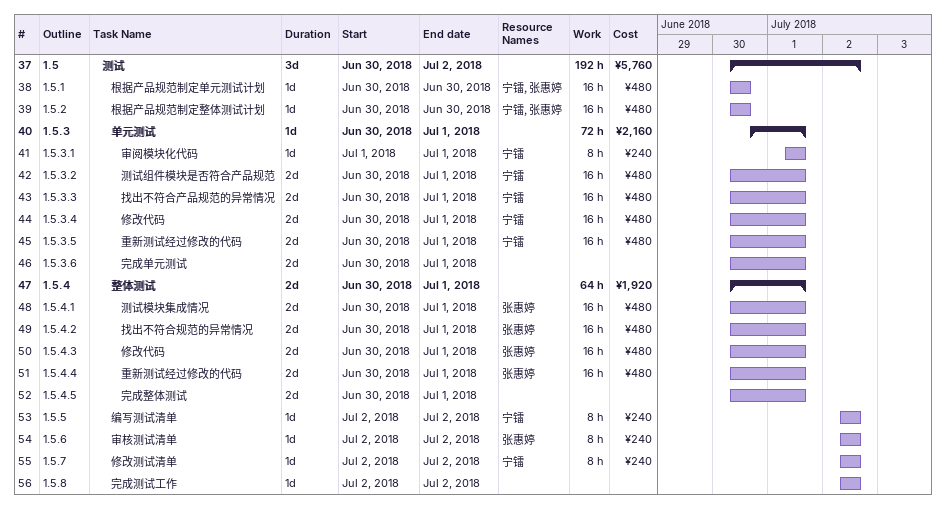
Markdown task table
| ID | WBS | Task | Duration | Start | Finish | Resources | Work (h) | Cost (¥) |
|---|---|---|---|---|---|---|---|---|
| 37 | 1.5 | **测试** | 3d | 2018-06-30 | 2018-07-02 |  | 192 | 5760 |
| 38 | 1.5.1 | 根据产品规范制定单元测试计划 | 1d | 2018-06-30 | 2018-06-30 | 宁镭, 张惠婷 | 16 | 480 |
| 39 | 1.5.2 | 根据产品规范制定整体测试计划 | 1d | 2018-06-30 | 2018-06-30 | 宁镭, 张惠婷 | 16 | 480 |
| 40 | 1.5.3 | **单元测试** | 1d | 2018-06-30 | 2018-07-01 |  | 72 | 2160 |
| 41 | 1.5.3.1 | 审阅模块化代码 | 1d | 2018-07-01 | 2018-07-01 | 宁镭 | 8 | 240 |
| 42 | 1.5.3.2 | 测试组件模块是否符合产品规范 | 2d | 2018-06-30 | 2018-07-01 | 宁镭 | 16 | 480 |
| 43 | 1.5.3.3 | 找出不符合产品规范的异常情况 | 2d | 2018-06-30 | 2018-07-01 | 宁镭 | 16 | 480 |
| 44 | 1.5.3.4 | 修改代码 | 2d | 2018-06-30 | 2018-07-01 | 宁镭 | 16 | 480 |
| 45 | 1.5.3.5 | 重新测试经过修改的代码 | 2d | 2018-06-30 | 2018-07-01 | 宁镭 | 16 | 480 |
| 46 | 1.5.3.6 | 完成单元测试 | 2d | 2018-06-30 | 2018-07-01 |  |  |  |
| 47 | 1.5.4 | **整体测试** | 2d | 2018-06-30 | 2018-07-01 |  | 64 | 1920 |
| 48 | 1.5.4.1 | 测试模块集成情况 | 2d | 2018-06-30 | 2018-07-01 | 张惠婷 | 16 | 480 |
| 49 | 1.5.4.2 | 找出不符合规范的异常情况 | 2d | 2018-06-30 | 2018-07-01 | 张惠婷 | 16 | 480 |
| 50 | 1.5.4.3 | 修改代码 | 2d | 2018-06-30 | 2018-07-01 | 张惠婷 | 16 | 480 |
| 51 | 1.5.4.4 | 重新测试经过修改的代码 | 2d | 2018-06-30 | 2018-07-01 | 张惠婷 | 16 | 480 |
| 52 | 1.5.4.5 | 完成整体测试 | 2d | 2018-06-30 | 2018-07-01 |  |  |  |
| 53 | 1.5.5 | 编写测试清单 | 1d | 2018-07-02 | 2018-07-02 | 宁镭 | 8 | 240 |
| 54 | 1.5.6 | 审核测试清单 | 1d | 2018-07-02 | 2018-07-02 | 张惠婷 | 8 | 240 |
| 55 | 1.5.7 | 修改测试清单 | 1d | 2018-07-02 | 2018-07-02 | 宁镭 | 8 | 240 |
| 56 | 1.5.8 | 完成测试工作 | 1d | 2018-07-02 | 2018-07-02 |  |  |  |
